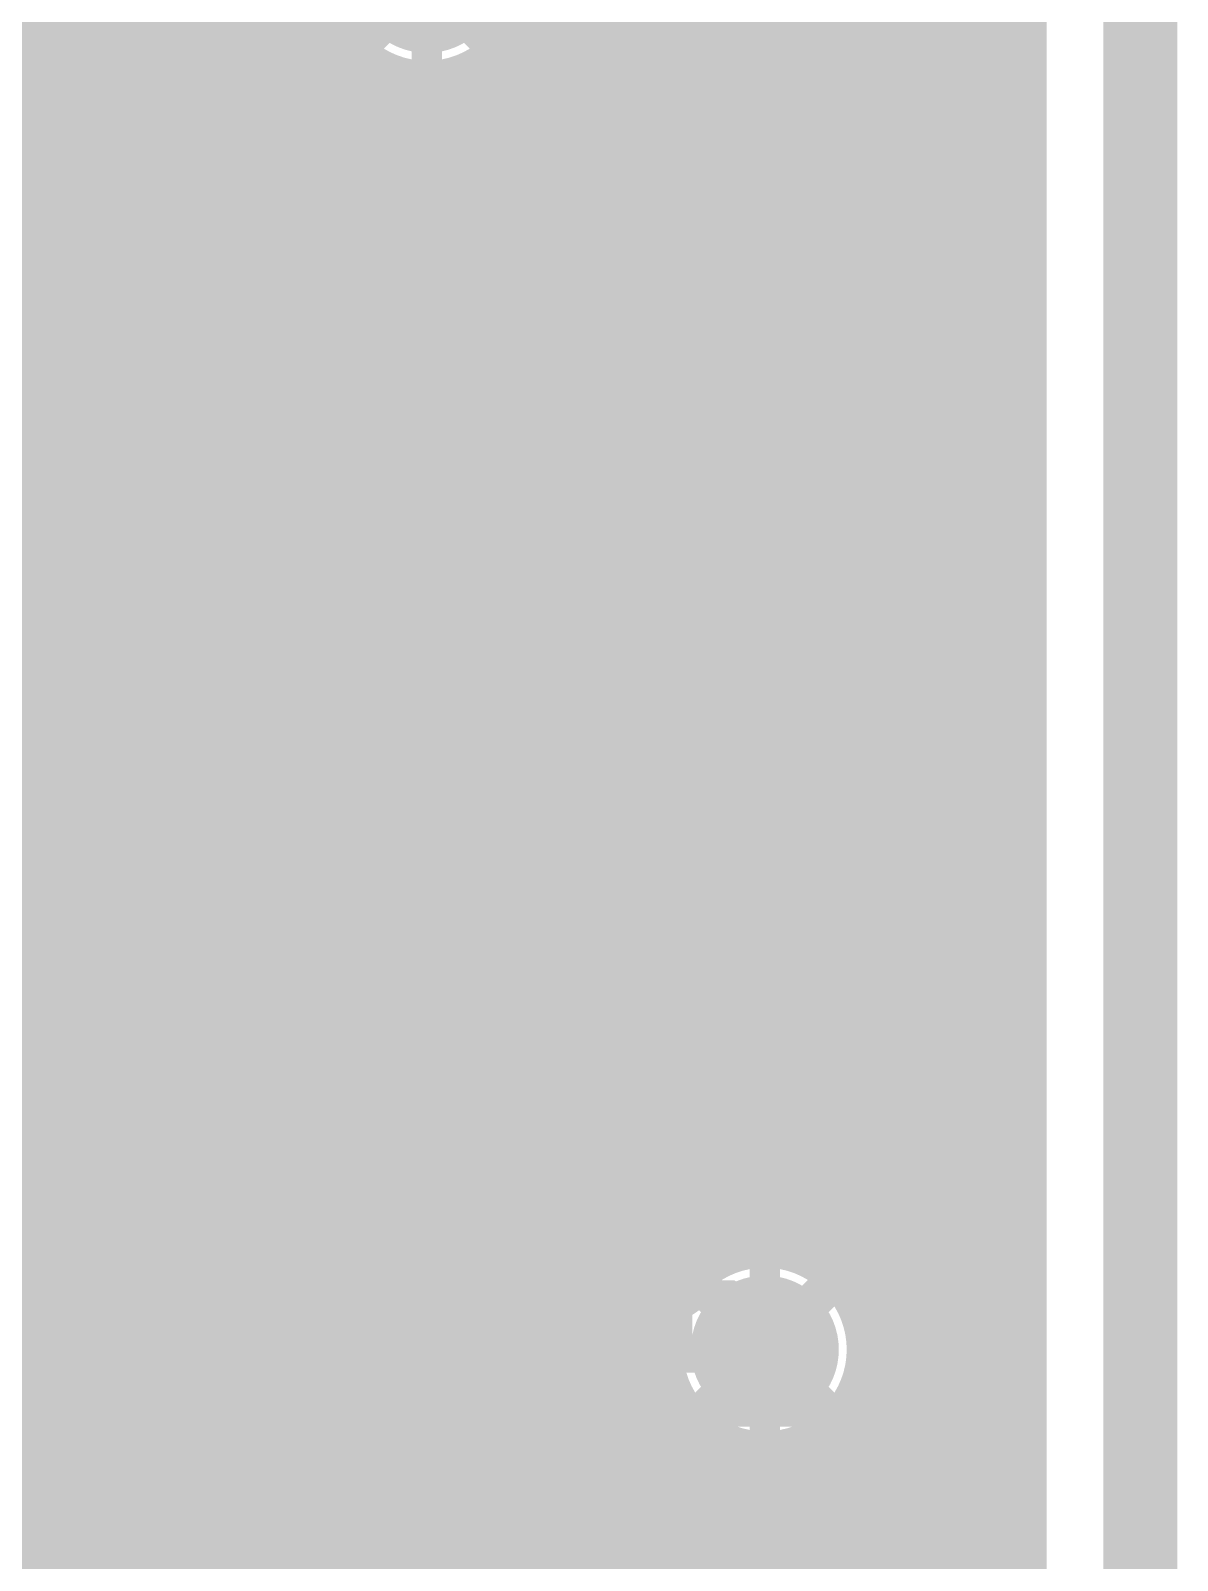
# Model space of a CAD drawing. Extents: x -118 to 4, y -52 to 56.
# Drawn here: x -3.7 to 4.06, y 29.05 to 39.4 of the extents above; entities that cross this region are included whole.
import ezdxf

# ---------------------------------------------------------------- set-up
doc = ezdxf.new("R2010")
doc.units = 0
doc.header["$MEASUREMENT"] = 0
doc.layers.get('0').update_dxf_attribs({"linetype": 'CONTINUOUS'})
for name, color, linetype in [('22-302-0_BOT', 7, 'CONTINUOUS'), ('22-302-0_DRD', 7, 'CONTINUOUS'), ('22-302-0_DRL', 2, 'CONTINUOUS'), ('22-302-0_GND', 1, 'CONTINUOUS'), ('22-302-0_IN1', 3, 'CONTINUOUS'), ('22-302-0_SMT', 10, 'CONTINUOUS'), ('22-302-0_SPT', 9, 'CONTINUOUS'), ('22-302-0_SSB', 12, 'CONTINUOUS'), ('22-302-0_SST', 11, 'CONTINUOUS'), ('22-302-0_TOP', 13, 'CONTINUOUS'), ('THRUHOLE_TAP', 7, 'CONTINUOUS')]:
    doc.layers.add(name, color=color, linetype=linetype)

# ---------------------------------------------------------------- blocks, each defined once
blk = doc.blocks.new('ROUND_50')
at = {"const_width": 0.35052}
blk.add_lwpolyline([(-0.17526, 0, 1), (0.17526, 0, 1)], format="xyb", close=True, dxfattribs=at)
blk = doc.blocks.new('ROUND_107')
at = {"const_width": 0.10033}
blk.add_lwpolyline([(-0.050164, 0, 1), (0.050164, 0, 1)], format="xyb", close=True, dxfattribs=at)
blk = doc.blocks.new('ROUND_93')
at = {"const_width": 0.50038}
blk.add_lwpolyline([(-0.25019, 0, 1), (0.25019, 0, 1)], format="xyb", close=True, dxfattribs=at)
blk = doc.blocks.new('ROUND_95')
at = {"const_width": 0.50038}
blk.add_lwpolyline([(-0.25019, 0, 1), (0.25019, 0, 1)], format="xyb", close=True, dxfattribs=at)
blk = doc.blocks.new('ROUND_58')
at = {"const_width": 0.35052}
blk.add_lwpolyline([(-0.17526, 0, 1), (0.17526, 0, 1)], format="xyb", close=True, dxfattribs=at)
blk = doc.blocks.new('RECTANGLE_2')
blk.add_solid([(0.4826, 0.4064), (0.4826, -0.4064), (-0.4826, 0.4064), (-0.4826, -0.4064)])
blk = doc.blocks.new('ROUND_98')
at = {"const_width": 0.10033}
blk.add_lwpolyline([(-0.050164, 0, 1), (0.050164, 0, 1)], format="xyb", close=True, dxfattribs=at)

msp = doc.modelspace()

# ---------------------------------------------------------------- linework, layer by layer
at = {"layer": '22-302-0_BOT'}
for points, const_width in [([(-1.27, 55.118), (-1.27, 42.418), (-3.429, 40.259), (-3.429, 30.099), (-4.318, 29.21), (-16.129, 29.21), (-16.45158, 29.53258), (-16.45158, 30.5181)], 0.2032), ([(2.286, 55.118), (2.286, 1.66624)], 0.254), ([(2.5146, 54.8894), (2.5146, 1.29794)], 0.254), ([(2.7432, 54.6608), (2.7432, 0.69342)], 0.254), ([(2.794, 54.61), (2.794, 0.44704)], 0.254), ([(0.762, 54.229), (0.762, 46.228), (1.778, 45.212), (1.778, 40.259), (1.27, 39.751), (1.27, 30.48)], 0.2032), ([(-1.8288, 41.28516), (-1.8288, 27.09418)], 0.254), ([(-2.0574, 41.05656), (-2.0574, 27.03576)], 0.254), ([(-2.286, 40.82796), (-2.286, 26.86812)], 0.254), ([(-0.2286, 40.66032), (-0.2286, 20.955)], 0.254), ([(0, 40.66032), (0, 20.955)], 0.254), ([(0.2286, 40.66032), (0.2286, 20.955)], 0.254), ([(0.4572, 40.66032), (0.4572, 20.955)], 0.254), ([(0.6858, 40.66032), (0.6858, 30.82798)], 0.254), ([(-2.5146, 40.59936), (-2.5146, 24.34844)], 0.254), ([(-2.7432, 40.37076), (-2.7432, 24.11984)], 0.254), ([(-2.9718, 40.14216), (-2.9718, 23.89124)], 0.254), ([(-3.0226, 40.09136), (-3.0226, 30.099)], 0.254), ([(2.0574, 39.96436), (2.0574, 20.80768)], 0.254), ([(-61.5823, 19.1262), (-60.7441, 18.288), (-60.706, 18.288), (-57.658, 15.24), (-39.878, 15.24), (-38.481, 16.637), (-25.527, 16.637), (-24.13, 18.034), (-18.796, 18.034), (-17.018, 19.812), (-5.842, 19.812), (-1.016, 24.638), (-1.016, 39.751)], 0.2032), ([(0.8636, 39.751), (0.8636, 31.02356)], 0.254), ([(1.8288, 39.73576), (1.8288, 30.86608)], 0.254), ([(1.6764, 39.58336), (1.6764, 31.02356)], 0.254), ([(-1.64592, 39.497), (-3.0226, 39.497)], 0.254), ([(-1.6002, 39.40302), (-1.6002, 27.07132)], 0.254), ([(0.8636, 39.497), (-0.38608, 39.497)], 0.254), ([(2.794, 39.497), (1.6764, 39.497)], 0.254), ([(-0.4572, 39.36238), (-0.4572, 20.955)], 0.254), ([(-1.49352, 39.2684), (-3.0226, 39.2684)], 0.254), ([(-1.4224, 39.2049), (-1.4224, 26.99512)], 0.254), ([(-0.6096, 39.2049), (-0.6096, 24.638)], 0.254), ([(0.8636, 39.2684), (-0.53594, 39.2684)], 0.254), ([(2.794, 39.2684), (1.6764, 39.2684)], 0.254), ([(-1.4224, 39.0398), (-3.0226, 39.0398)], 0.254), ([(0.8636, 39.0398), (-0.6096, 39.0398)], 0.254), ([(2.794, 39.0398), (1.6764, 39.0398)], 0.254), ([(-1.4224, 38.8112), (-3.0226, 38.8112)], 0.254), ([(0.8636, 38.8112), (-0.6096, 38.8112)], 0.254), ([(2.794, 38.8112), (1.6764, 38.8112)], 0.254), ([(-1.4224, 38.5826), (-3.0226, 38.5826)], 0.254), ([(0.8636, 38.5826), (-0.6096, 38.5826)], 0.254), ([(2.794, 38.5826), (1.6764, 38.5826)], 0.254), ([(-1.4224, 38.354), (-3.0226, 38.354)], 0.254), ([(0.8636, 38.354), (-0.6096, 38.354)], 0.254), ([(2.794, 38.354), (1.6764, 38.354)], 0.254), ([(-1.4224, 38.1254), (-3.0226, 38.1254)], 0.254), ([(0.8636, 38.1254), (-0.6096, 38.1254)], 0.254), ([(2.794, 38.1254), (1.6764, 38.1254)], 0.254), ([(-1.4224, 37.8968), (-3.0226, 37.8968)], 0.254), ([(0.8636, 37.8968), (-0.6096, 37.8968)], 0.254), ([(2.794, 37.8968), (1.6764, 37.8968)], 0.254), ([(-1.4224, 37.6682), (-3.0226, 37.6682)], 0.254), ([(0.8636, 37.6682), (-0.6096, 37.6682)], 0.254), ([(2.794, 37.6682), (1.6764, 37.6682)], 0.254), ([(-1.4224, 37.4396), (-3.0226, 37.4396)], 0.254), ([(0.8636, 37.4396), (-0.6096, 37.4396)], 0.254), ([(2.794, 37.4396), (1.6764, 37.4396)], 0.254), ([(-1.4224, 37.211), (-3.0226, 37.211)], 0.254), ([(0.8636, 37.211), (-0.6096, 37.211)], 0.254), ([(2.794, 37.211), (1.6764, 37.211)], 0.254), ([(-1.4224, 36.9824), (-3.0226, 36.9824)], 0.254), ([(0.8636, 36.9824), (-0.6096, 36.9824)], 0.254), ([(2.794, 36.9824), (1.6764, 36.9824)], 0.254), ([(-1.4224, 36.7538), (-3.0226, 36.7538)], 0.254), ([(0.8636, 36.7538), (-0.6096, 36.7538)], 0.254), ([(2.794, 36.7538), (1.6764, 36.7538)], 0.254), ([(-1.4224, 36.5252), (-3.0226, 36.5252)], 0.254), ([(0.8636, 36.5252), (-0.6096, 36.5252)], 0.254), ([(2.794, 36.5252), (1.6764, 36.5252)], 0.254), ([(-1.4224, 36.2966), (-3.0226, 36.2966)], 0.254), ([(0.8636, 36.2966), (-0.6096, 36.2966)], 0.254), ([(2.794, 36.2966), (1.6764, 36.2966)], 0.254), ([(-1.4224, 36.068), (-3.0226, 36.068)], 0.254), ([(0.8636, 36.068), (-0.6096, 36.068)], 0.254), ([(2.794, 36.068), (1.6764, 36.068)], 0.254), ([(-1.4224, 35.8394), (-3.0226, 35.8394)], 0.254), ([(0.8636, 35.8394), (-0.6096, 35.8394)], 0.254), ([(2.794, 35.8394), (1.6764, 35.8394)], 0.254), ([(-1.4224, 35.6108), (-3.0226, 35.6108)], 0.254), ([(0.8636, 35.6108), (-0.6096, 35.6108)], 0.254), ([(2.794, 35.6108), (1.6764, 35.6108)], 0.254), ([(-1.4224, 35.3822), (-3.0226, 35.3822)], 0.254), ([(0.8636, 35.3822), (-0.6096, 35.3822)], 0.254), ([(2.794, 35.3822), (1.6764, 35.3822)], 0.254), ([(-1.4224, 35.1536), (-3.0226, 35.1536)], 0.254), ([(0.8636, 35.1536), (-0.6096, 35.1536)], 0.254), ([(2.794, 35.1536), (1.6764, 35.1536)], 0.254), ([(-1.4224, 34.925), (-3.0226, 34.925)], 0.254), ([(0.8636, 34.925), (-0.6096, 34.925)], 0.254), ([(2.794, 34.925), (1.6764, 34.925)], 0.254), ([(-1.4224, 34.6964), (-3.0226, 34.6964)], 0.254), ([(0.8636, 34.6964), (-0.6096, 34.6964)], 0.254), ([(2.794, 34.6964), (1.6764, 34.6964)], 0.254), ([(-1.4224, 34.4678), (-3.0226, 34.4678)], 0.254), ([(0.8636, 34.4678), (-0.6096, 34.4678)], 0.254), ([(2.794, 34.4678), (1.6764, 34.4678)], 0.254), ([(-1.4224, 34.2392), (-3.0226, 34.2392)], 0.254), ([(0.8636, 34.2392), (-0.6096, 34.2392)], 0.254), ([(2.794, 34.2392), (1.6764, 34.2392)], 0.254), ([(-1.4224, 34.0106), (-3.0226, 34.0106)], 0.254), ([(0.8636, 34.0106), (-0.6096, 34.0106)], 0.254), ([(2.794, 34.0106), (1.6764, 34.0106)], 0.254), ([(-1.4224, 33.782), (-3.0226, 33.782)], 0.254), ([(0.8636, 33.782), (-0.6096, 33.782)], 0.254), ([(2.794, 33.782), (1.6764, 33.782)], 0.254), ([(-1.4224, 33.5534), (-3.0226, 33.5534)], 0.254), ([(0.8636, 33.5534), (-0.6096, 33.5534)], 0.254), ([(2.794, 33.5534), (1.6764, 33.5534)], 0.254), ([(-1.4224, 33.3248), (-3.0226, 33.3248)], 0.254), ([(0.8636, 33.3248), (-0.6096, 33.3248)], 0.254), ([(2.794, 33.3248), (1.6764, 33.3248)], 0.254), ([(-1.4224, 33.0962), (-3.0226, 33.0962)], 0.254), ([(0.8636, 33.0962), (-0.6096, 33.0962)], 0.254), ([(2.794, 33.0962), (1.6764, 33.0962)], 0.254), ([(-1.4224, 32.8676), (-3.0226, 32.8676)], 0.254), ([(0.8636, 32.8676), (-0.6096, 32.8676)], 0.254), ([(2.794, 32.8676), (1.6764, 32.8676)], 0.254), ([(-1.4224, 32.639), (-3.0226, 32.639)], 0.254), ([(0.8636, 32.639), (-0.6096, 32.639)], 0.254), ([(2.794, 32.639), (1.6764, 32.639)], 0.254), ([(-1.4224, 32.4104), (-3.0226, 32.4104)], 0.254), ([(0.8636, 32.4104), (-0.6096, 32.4104)], 0.254), ([(2.794, 32.4104), (1.6764, 32.4104)], 0.254), ([(-1.4224, 32.1818), (-3.0226, 32.1818)], 0.254), ([(0.8636, 32.1818), (-0.6096, 32.1818)], 0.254), ([(2.794, 32.1818), (1.6764, 32.1818)], 0.254), ([(-1.4224, 31.9532), (-3.0226, 31.9532)], 0.254), ([(0.8636, 31.9532), (-0.6096, 31.9532)], 0.254), ([(2.794, 31.9532), (1.6764, 31.9532)], 0.254), ([(-1.4224, 31.7246), (-3.0226, 31.7246)], 0.254), ([(0.8636, 31.7246), (-0.6096, 31.7246)], 0.254), ([(2.794, 31.7246), (1.6764, 31.7246)], 0.254), ([(-1.4224, 31.496), (-3.0226, 31.496)], 0.254), ([(0.8636, 31.496), (-0.6096, 31.496)], 0.254), ([(2.794, 31.496), (1.6764, 31.496)], 0.254), ([(-1.4224, 31.2674), (-3.0226, 31.2674)], 0.254), ([(0.8636, 31.2674), (-0.6096, 31.2674)], 0.254), ([(2.794, 31.2674), (1.6764, 31.2674)], 0.254), ([(-1.4224, 31.0388), (-3.0226, 31.0388)], 0.254), ([(0.8636, 31.0388), (-0.6096, 31.0388)], 0.254), ([(2.794, 31.0388), (1.6764, 31.0388)], 0.254), ([(-1.4224, 30.8102), (-3.0226, 30.8102)], 0.254), ([(0.67564, 30.8102), (-0.6096, 30.8102)], 0.254), ([(2.794, 30.8102), (1.86436, 30.8102)], 0.254), ([(-1.4224, 30.5816), (-3.0226, 30.5816)], 0.254), ([(0.5969, 30.5816), (-0.6096, 30.5816)], 0.254), ([(2.794, 30.5816), (1.94056, 30.5816)], 0.254), ([(-1.4224, 30.353), (-3.0226, 30.353)], 0.254), ([(0.60198, 30.353), (-0.6096, 30.353)], 0.254), ([(2.794, 30.353), (1.93802, 30.353)], 0.254), ([(-1.4224, 30.1244), (-3.0226, 30.1244)], 0.254), ([(0.69088, 30.1244), (-0.6096, 30.1244)], 0.254), ([(0.6858, 30.13202), (0.6858, 20.955)], 0.254), ([(1.8288, 30.09138), (1.8288, 20.9296)], 0.254), ([(2.794, 30.1244), (1.84912, 30.1244)], 0.254), ([(-1.4224, 29.8958), (-3.07594, 29.8958)], 0.254), ([(0.92202, 29.8958), (-0.6096, 29.8958)], 0.254), ([(0.9144, 29.90088), (0.9144, 20.955)], 0.254), ([(1.6002, 29.88564), (1.6002, 20.955)], 0.254), ([(2.794, 29.8958), (1.61798, 29.8958)], 0.254), ([(-3.14198, 29.81198), (-4.0259, 28.92552)], 0.254), ([(1.143, 29.81198), (1.143, 20.955)], 0.254), ([(1.3716, 29.8069), (1.3716, 20.955)], 0.254), ([(-3.2004, 29.75356), (-3.2004, 23.66264)], 0.254), ([(-1.4224, 29.6672), (-3.28676, 29.6672)], 0.254), ([(2.794, 29.6672), (-0.6096, 29.6672)], 0.254), ([(-3.429, 29.52496), (-3.429, 23.43404)], 0.254), ([(-1.4224, 29.4386), (-3.51536, 29.4386)], 0.254), ([(2.794, 29.4386), (-0.6096, 29.4386)], 0.254), ([(-3.6576, 29.29636), (-3.6576, 23.20544)], 0.254), ([(-1.4224, 29.21), (-3.74396, 29.21)], 0.254), ([(2.794, 29.21), (-0.6096, 29.21)], 0.254), ([(-1.4224, 28.9814), (-3.97256, 28.9814)], 0.254), ([(2.794, 28.9814), (-0.6096, 28.9814)], 0.254)]:
    msp.add_lwpolyline(points, dxfattribs=dict(at, const_width=const_width))
at = {"layer": '22-302-0_BOT', "const_width": 0.254}
for points in [[(-1.69672, 39.751, 0.2370538), (-1.4224, 39.2049)], [(-0.6096, 39.2049, 0.237053), (-0.33528, 39.751)], [(0.8636, 31.02356, 0.2364631), (0.59131, 30.48)], [(1.95072, 30.48, 0.236463), (1.67762, 31.02519)], [(0.58928, 30.48, 0.4142136), (1.27, 29.79928)], [(1.27, 29.79928, 0.4142136), (1.95072, 30.48)], [(-3.14198, 29.81198, 0.1989124), (-3.02309, 30.099)]]:
    msp.add_lwpolyline(points, format="xyb", dxfattribs=at)
at = {"layer": '22-302-0_DRD'}
for points, const_width in [([(3.81, 49.79162), (3.81, -1.81102), (3.81, 54.1909)], 0.50038), ([(3.81, -1.81102), (3.81, 49.79162)], 0.50038), ([(-0.381, 40.386), (-1.651, 39.116)], 0.254), ([(-0.381, 39.116), (-1.651, 40.386)], 0.254), ([(1.905, 31.115), (0.635, 29.845)], 0.254), ([(1.905, 29.845), (0.635, 31.115)], 0.254)]:
    msp.add_lwpolyline(points, dxfattribs=dict(at, const_width=const_width))
at = {"layer": '22-302-0_DRL', "const_width": 0.50038}
for points in [[(3.81, 49.79162), (3.81, -1.81102), (3.81, 54.1909)], [(3.81, -1.81102), (3.81, 49.79162)]]:
    msp.add_lwpolyline(points, dxfattribs=at)
at = {"layer": '22-302-0_GND', "const_width": 0.50038}
for points in [[(3.81, 49.79162), (3.81, -1.81102), (3.81, 54.1909)], [(3.81, -1.81102), (3.81, 49.79162)]]:
    msp.add_lwpolyline(points, dxfattribs=at)
at = {"layer": '22-302-0_IN1', "const_width": 0.254}
for points in [[(1.524, 55.372), (2.921, 53.975), (2.921, 4.064), (-3.81, 4.064), (-3.81, -3.048), (-89.154, -3.048)], [(-3.0988, 55.372), (-3.0988, 27.4447)], [(-2.8702, 55.372), (-2.8702, 27.32278)], [(-2.6416, 55.372), (-2.6416, 26.95702)], [(-2.413, 55.372), (-2.413, 26.6573)], [(-2.1844, 55.372), (-2.1844, 26.95956)], [(-1.9558, 55.372), (-1.9558, 27.07132)], [(2.159, 54.737), (2.159, 4.064)], [(-1.7272, 54.61508), (-1.7272, 27.09418)], [(2.3876, 54.5084), (2.3876, 4.064)], [(2.6162, 54.2798), (2.6162, 4.064)], [(2.8448, 54.0512), (2.8448, 4.064)], [(-0.127, 47.64532), (-0.127, 19.71802)], [(0.1016, 47.64532), (0.1016, 19.72056)], [(0.3302, 47.64532), (0.3302, 19.64436)], [(0.5588, 47.64532), (0.5588, 19.43608)], [(0.7874, 47.64532), (0.7874, 30.95752)], [(1.016, 47.64532), (1.016, 31.10992)], [(1.2446, 47.64532), (1.2446, 31.15818)], [(1.4732, 47.64532), (1.4732, 31.1277)], [(1.7018, 47.64532), (1.7018, 31.00578)], [(1.9304, 47.64532), (1.9304, 30.64002)], [(-3.3274, 44.36364), (-3.3274, 27.47518)], [(-3.556, 44.0944), (-3.556, 27.42692)], [(-3.7846, 43.9293), (-3.7846, 27.27452)], [(-0.3556, 39.58844), (-0.3556, 19.62912)], [(-1.63576, 39.4716), (-10.93724, 39.4716)], [(2.921, 39.4716), (-0.39624, 39.4716)], [(-1.46812, 39.243), (-11.10488, 39.243)], [(-1.4986, 39.27094), (-1.4986, 27.03576)], [(-0.5842, 39.22522), (-0.5842, 19.39798)], [(2.921, 39.243), (-0.56388, 39.243)], [(-1.27, 39.12108), (-1.27, 26.86812)], [(-0.8128, 39.10076), (-0.8128, 4.064)], [(2.921, 39.0144), (-18.64106, 39.0144)], [(-1.0414, 39.07028), (-1.0414, 4.064)], [(2.921, 38.7858), (-18.62836, 38.7858)], [(2.921, 38.5572), (-18.69694, 38.5572)], [(2.921, 38.3286), (-17.73174, 38.3286)], [(2.921, 38.1), (-6.99516, 38.1)], [(2.921, 37.8714), (-6.6929, 37.8714)], [(2.921, 37.6428), (-6.58114, 37.6428)], [(2.921, 37.4142), (-6.56082, 37.4142)], [(2.921, 37.1856), (-6.61924, 37.1856)], [(2.921, 36.957), (-6.78688, 36.957)], [(2.921, 36.7284), (-16.22806, 36.7284)], [(2.921, 36.4998), (-16.21536, 36.4998)], [(2.921, 36.2712), (-16.28394, 36.2712)], [(2.921, 36.0426), (-16.46936, 36.0426)], [(2.921, 35.814), (-15.67688, 35.814)], [(2.921, 35.5854), (-15.50924, 35.5854)], [(2.921, 35.3568), (-15.45082, 35.3568)], [(2.921, 35.1282), (-15.47114, 35.1282)], [(2.921, 34.8996), (-15.5829, 34.8996)], [(2.921, 34.671), (-15.88516, 34.671)], [(2.921, 34.4424), (-48.84674, 34.4424)], [(2.921, 34.2138), (-18.28038, 34.2138)], [(2.921, 33.9852), (-18.07464, 33.9852)], [(2.921, 33.7566), (-17.9959, 33.7566)], [(2.921, 33.528), (-18.00098, 33.528)], [(2.921, 33.2994), (-18.08988, 33.2994)], [(2.921, 33.0708), (-18.32102, 33.0708)], [(2.921, 32.8422), (-19.59102, 32.8422)], [(2.921, 32.6136), (-19.35988, 32.6136)], [(2.921, 32.385), (-19.27098, 32.385)], [(2.921, 32.1564), (-19.2659, 32.1564)], [(2.921, 31.9278), (-19.34464, 31.9278)], [(2.921, 31.6992), (-19.55038, 31.6992)], [(2.921, 31.4706), (-24.97328, 31.4706)], [(2.921, 31.242), (-25.02408, 31.242)], [(0.84836, 31.0134), (-25.17394, 31.0134)], [(2.921, 31.0134), (1.69164, 31.0134)], [(0.66294, 30.7848), (-54.17312, 30.7848)], [(2.921, 30.7848), (1.87706, 30.7848)], [(0.59436, 30.5562), (-54.07406, 30.5562)], [(2.921, 30.5562), (1.94564, 30.5562)], [(0.60706, 30.3276), (-54.06136, 30.3276)], [(1.9304, 30.31744), (1.9304, 4.064)], [(2.921, 30.3276), (1.93294, 30.3276)], [(0.70612, 30.099), (-54.12994, 30.099)], [(2.921, 30.099), (1.83388, 30.099)], [(0.7874, 29.99994), (0.7874, 4.064)], [(1.7018, 29.95422), (1.7018, 4.064)], [(0.96774, 29.8704), (-54.31536, 29.8704)], [(1.016, 29.85008), (1.016, 4.064)], [(1.2446, 29.79928), (1.2446, 4.064)], [(1.4732, 29.82976), (1.4732, 4.064)], [(2.921, 29.8704), (1.56972, 29.8704)], [(2.921, 29.6418), (-61.06922, 29.6418)], [(2.921, 29.4132), (-22.89302, 29.4132)], [(2.921, 29.1846), (-22.66188, 29.1846)], [(2.921, 28.956), (-22.57298, 28.956)]]:
    msp.add_lwpolyline(points, dxfattribs=at)
for points in [[(-1.69672, 39.751, 0.4142136), (-1.016, 39.07028)], [(-1.016, 39.07028, 0.4142136), (-0.33528, 39.751)], [(1.27, 31.16072, 0.4142136), (0.58928, 30.48)], [(1.95072, 30.48, 0.4142136), (1.27, 31.16072)], [(0.58928, 30.48, 0.4142136), (1.27, 29.79928)], [(1.27, 29.79928, 0.4142136), (1.95072, 30.48)]]:
    msp.add_lwpolyline(points, format="xyb", dxfattribs=at)
at = {"layer": '22-302-0_SSB', "const_width": 0.1524}
msp.add_lwpolyline([(-4.01574, 38.28542), (-3.60172, 38.28542), (-3.60172, 39.30142)], dxfattribs=at)
at = {"layer": '22-302-0_SST'}
for points, const_width in [([(0.889, 38.862), (-16.129, 38.862)], 0.254), ([(0.889, 38.8366), (-16.129, 38.8366)], 0.254), ([(-3.683, 38.862), (-3.683, 36.449)], 0.254), ([(-3.4544, 38.862), (-3.4544, 36.449)], 0.254), ([(-3.2258, 38.862), (-3.2258, 36.449)], 0.254), ([(-2.9972, 38.862), (-2.9972, 36.449)], 0.254), ([(-2.7686, 38.862), (-2.7686, 36.449)], 0.254), ([(-2.54, 38.862), (-2.54, 36.449)], 0.254), ([(-2.3114, 38.862), (-2.3114, 36.449)], 0.254), ([(-2.0828, 38.862), (-2.0828, 36.449)], 0.254), ([(-1.8542, 38.862), (-1.8542, 36.449)], 0.254), ([(-1.6256, 38.862), (-1.6256, 36.449)], 0.254), ([(-1.397, 38.862), (-1.397, 36.449)], 0.254), ([(-1.1684, 38.862), (-1.1684, 36.449)], 0.254), ([(-0.9398, 38.862), (-0.9398, 36.449)], 0.254), ([(-0.7112, 38.862), (-0.7112, 36.449)], 0.254), ([(-0.4826, 38.862), (-0.4826, 36.449)], 0.254), ([(-0.254, 38.862), (-0.254, 36.449)], 0.254), ([(-0.0254, 38.862), (-0.0254, 36.449)], 0.254), ([(0.2032, 38.862), (0.2032, 36.449)], 0.254), ([(0.4318, 38.862), (0.4318, 36.449)], 0.254), ([(0.6604, 38.862), (0.6604, 36.449)], 0.254), ([(0.889, 38.862), (0.889, 36.449)], 0.254), ([(0.889, 38.608), (-16.129, 38.608)], 0.254), ([(0.889, 38.3794), (-16.129, 38.3794)], 0.254), ([(0.889, 38.1508), (-16.129, 38.1508)], 0.254), ([(0.889, 37.9222), (-16.129, 37.9222)], 0.254), ([(0.889, 37.6936), (-16.129, 37.6936)], 0.254), ([(0.889, 37.465), (-16.129, 37.465)], 0.254), ([(0.889, 37.2364), (-16.129, 37.2364)], 0.254), ([(0.889, 37.0078), (-16.129, 37.0078)], 0.254), ([(0.889, 36.7792), (-16.129, 36.7792)], 0.254), ([(0.889, 36.5506), (-16.129, 36.5506)], 0.254), ([(0.889, 36.449), (-16.129, 36.449)], 0.254), ([(0.889, 35.941), (-16.129, 35.941), (-16.129, 33.528)], 0.254), ([(0.889, 35.9156), (-16.129, 35.9156)], 0.254), ([(-3.683, 35.941), (-3.683, 33.528)], 0.254), ([(-3.4544, 35.941), (-3.4544, 33.528)], 0.254), ([(-3.2258, 35.941), (-3.2258, 33.528)], 0.254), ([(-2.9972, 35.941), (-2.9972, 33.528)], 0.254), ([(-2.7686, 35.941), (-2.7686, 33.528)], 0.254), ([(-2.54, 35.941), (-2.54, 33.528)], 0.254), ([(-2.3114, 35.941), (-2.3114, 33.528)], 0.254), ([(-2.0828, 35.941), (-2.0828, 33.528)], 0.254), ([(-1.8542, 35.941), (-1.8542, 33.528)], 0.254), ([(-1.6256, 35.941), (-1.6256, 33.528)], 0.254), ([(-1.397, 35.941), (-1.397, 33.528)], 0.254), ([(-1.1684, 35.941), (-1.1684, 33.528)], 0.254), ([(-0.9398, 35.941), (-0.9398, 33.528)], 0.254), ([(-0.7112, 35.941), (-0.7112, 33.528)], 0.254), ([(-0.4826, 35.941), (-0.4826, 33.528)], 0.254), ([(-0.254, 35.941), (-0.254, 33.528)], 0.254), ([(-0.0254, 35.941), (-0.0254, 33.528)], 0.254), ([(0.2032, 35.941), (0.2032, 33.528)], 0.254), ([(0.4318, 35.941), (0.4318, 33.528)], 0.254), ([(0.6604, 35.941), (0.6604, 33.528)], 0.254), ([(0.889, 35.941), (0.889, 33.528)], 0.254), ([(0.889, 35.687), (-16.129, 35.687)], 0.254), ([(0.889, 35.4584), (-16.129, 35.4584)], 0.254), ([(0.889, 35.2298), (-16.129, 35.2298)], 0.254), ([(0.889, 35.0012), (-16.129, 35.0012)], 0.254), ([(0.889, 34.7726), (-16.129, 34.7726)], 0.254), ([(0.889, 34.544), (-16.129, 34.544)], 0.254), ([(0.889, 34.3154), (-16.129, 34.3154)], 0.254), ([(0.889, 34.0868), (-16.129, 34.0868)], 0.254), ([(0.889, 33.8582), (-16.129, 33.8582)], 0.254), ([(0.889, 33.6296), (-16.129, 33.6296)], 0.254), ([(0.889, 33.528), (-16.129, 33.528)], 0.254), ([(-2.5654, 32.16148), (-2.5654, 32.51708), (-2.39776, 32.5755), (-2.22758, 32.5755), (-2.0574, 32.51708), (-2.0574, 32.16148), (-2.22758, 32.10306), (-2.39776, 32.10306), (-3.0734, 32.33928)], 0.1524), ([(1.21158, 32.36976), (1.0414, 32.43072), (0.87376, 32.43072), (0.70358, 32.36976), (0.70358, 32.01416), (0.87376, 31.95574), (1.0414, 31.95574), (1.21158, 32.01416), (1.21158, 32.36976), (1.38176, 32.43072), (1.5494, 32.43072), (1.71958, 32.36976), (1.71958, 32.01416), (1.5494, 31.95574), (1.38176, 31.95574), (1.21158, 32.01416)], 0.1524), ([(-2.0574, 31.7373), (-2.0574, 31.26486), (-2.73558, 31.7373), (-2.90576, 31.7373), (-3.0734, 31.67888), (-3.0734, 31.32328), (-2.90576, 31.26486)], 0.1524), ([(1.71958, 31.59252), (1.71958, 31.35376)], 0.1524), ([(1.71958, 31.47314), (0.70358, 31.47314), (0.87376, 31.35376)], 0.1524), ([(-2.5654, 30.42666), (-2.5654, 30.78226), (-2.73558, 30.8991), (-2.90576, 30.8991), (-3.0734, 30.78226), (-3.0734, 30.42666), (-2.0574, 30.42666)], 0.1524), ([(-2.5654, 30.7213), (-2.0574, 30.8991)], 0.1524), ([(1.21158, 30.39872), (1.21158, 30.75432), (1.0414, 30.87116), (0.87376, 30.87116), (0.70358, 30.75432), (0.70358, 30.39872), (1.71958, 30.39872)], 0.1524), ([(1.21158, 30.69336), (1.71958, 30.87116)], 0.1524), ([(-3.81, 26.797), (-5.08, 26.797), (-5.334, 27.051), (-5.334, 30.353), (-3.556, 30.353), (-3.556, 27.051), (-3.81, 26.797)], 0.1524), ([(-1.7145, 27.1145), (-1.7145, 30.0355), (-3.3528, 30.0355), (-3.3528, 27.1145), (-1.7145, 27.1145)], 0.1524), ([(0.4445, 30.0355), (0.4445, 27.1145), (2.0828, 27.1145), (2.0828, 30.0355), (0.4445, 30.0355)], 0.1524)]:
    msp.add_lwpolyline(points, dxfattribs=dict(at, const_width=const_width))
at = {"layer": '22-302-0_TOP'}
for points, const_width in [([(1.524, 55.499), (3.048, 53.975), (3.048, 20.447)], 0.254), ([(1.6002, 55.4228), (1.6002, 31.1277)], 0.254), ([(1.8288, 55.1942), (1.8288, 30.94482)], 0.254), ([(2.0574, 54.9656), (2.0574, 30.06852)], 0.254), ([(2.286, 54.737), (2.286, 20.447)], 0.254), ([(2.5146, 54.5084), (2.5146, 20.447)], 0.254), ([(2.7432, 54.2798), (2.7432, 20.447)], 0.254), ([(2.9718, 54.0512), (2.9718, 20.447)], 0.254), ([(1.3716, 53.83276), (1.3716, 31.19882)], 0.254), ([(-0.2286, 53.75148), (-0.2286, 29.6291)], 0.254), ([(0, 53.75148), (0, 29.68752)], 0.254), ([(0.2286, 53.73624), (0.2286, 29.68752)], 0.254), ([(1.143, 53.60924), (1.143, 31.19374)], 0.254), ([(0.4572, 53.5686), (0.4572, 30.06852)], 0.254), ([(0.6858, 53.5051), (0.6858, 30.9118)], 0.254), ([(0.9144, 53.5178), (0.9144, 31.11246)], 0.254), ([(3.048, 39.4208), (-0.3683, 39.4208)], 0.254), ([(-1.5621, 39.27348), (-11.0109, 39.27348)], 0.254), ([(-3.6576, 39.27348), (-3.6576, 30.48)], 0.254), ([(-3.429, 39.27348), (-3.429, 29.81452)], 0.254), ([(-3.2004, 39.27348), (-3.2004, 30.06852)], 0.254), ([(-2.9718, 39.27348), (-2.9718, 30.06852)], 0.254), ([(-2.7432, 39.27348), (-2.7432, 30.06852)], 0.254), ([(-2.5146, 39.27348), (-2.5146, 30.06852)], 0.254), ([(-2.286, 39.27348), (-2.286, 30.06852)], 0.254), ([(-2.0574, 39.27348), (-2.0574, 30.06852)], 0.254), ([(-1.8288, 39.27348), (-1.8288, 30.06852)], 0.254), ([(-1.6002, 39.27348), (-1.6002, 29.05252)], 0.254), ([(-0.4572, 39.28618), (-0.4572, 29.42844)], 0.254), ([(-1.48082, 39.1922), (-11.09218, 39.1922)], 0.254), ([(-1.3716, 39.116), (-1.3716, 29.05252)], 0.254), ([(-0.6858, 39.1033), (-0.6858, 29.19984)], 0.254), ([(3.048, 39.1922), (-0.55118, 39.1922)], 0.254), ([(-1.143, 39.03472), (-1.143, 29.05252)], 0.254), ([(-0.9144, 39.03218), (-0.9144, 29.05252)], 0.254), ([(3.048, 38.9636), (-14.12748, 38.9636)], 0.254), ([(3.048, 38.735), (-14.12748, 38.735)], 0.254), ([(3.048, 38.5064), (-14.12748, 38.5064)], 0.254), ([(3.048, 38.2778), (-14.12748, 38.2778)], 0.254), ([(3.048, 38.0492), (-6.8072, 38.0492)], 0.254), ([(3.048, 37.8206), (-6.604, 37.8206)], 0.254), ([(3.048, 37.592), (-6.52272, 37.592)], 0.254), ([(3.048, 37.3634), (-6.52018, 37.3634)], 0.254), ([(3.048, 37.1348), (-6.5913, 37.1348)], 0.254), ([(3.048, 36.9062), (-6.77418, 36.9062)], 0.254), ([(3.048, 36.6776), (-14.12748, 36.6776)], 0.254), ([(3.048, 36.449), (-14.12748, 36.449)], 0.254), ([(3.048, 36.2204), (-14.12748, 36.2204)], 0.254), ([(3.048, 35.9918), (-14.12748, 35.9918)], 0.254), ([(3.048, 35.7632), (-14.12748, 35.7632)], 0.254), ([(3.048, 35.5346), (-14.12748, 35.5346)], 0.254), ([(3.048, 35.306), (-14.12748, 35.306)], 0.254), ([(3.048, 35.0774), (-14.12748, 35.0774)], 0.254), ([(3.048, 34.8488), (-14.12748, 34.8488)], 0.254), ([(3.048, 34.6202), (-14.12748, 34.6202)], 0.254), ([(3.048, 34.3916), (-14.12748, 34.3916)], 0.254), ([(3.048, 34.163), (-14.12748, 34.163)], 0.254), ([(3.048, 33.9344), (-14.13764, 33.9344)], 0.254), ([(3.048, 33.7058), (-14.25956, 33.7058)], 0.254), ([(3.048, 33.4772), (-14.48816, 33.4772)], 0.254), ([(3.048, 33.2486), (-14.71676, 33.2486)], 0.254), ([(3.048, 33.02), (-14.94536, 33.02)], 0.254), ([(3.048, 32.7914), (-15.17396, 32.7914)], 0.254), ([(3.048, 32.5628), (-15.40256, 32.5628)], 0.254), ([(3.048, 32.3342), (-15.63116, 32.3342)], 0.254), ([(3.048, 32.1056), (-15.85976, 32.1056)], 0.254), ([(3.048, 31.877), (-16.09344, 31.877)], 0.254), ([(3.048, 31.6484), (-19.54276, 31.6484)], 0.254), ([(3.048, 31.4198), (-22.00656, 31.4198)], 0.254), ([(1.12268, 31.1912), (-22.23516, 31.1912)], 0.254), ([(3.048, 31.1912), (1.41732, 31.1912)], 0.254), ([(0.72644, 30.9626), (-22.46376, 30.9626)], 0.254), ([(3.048, 30.9626), (1.81356, 30.9626)], 0.254), ([(0.58928, 30.734), (-22.69236, 30.734)], 0.254), ([(3.048, 30.734), (1.95072, 30.734)], 0.254), ([(0.54356, 30.5054), (-22.92096, 30.5054)], 0.254), ([(3.048, 30.5054), (1.99644, 30.5054)], 0.254), ([(-3.43154, 30.48), (-5.45846, 30.48)], 0.254), ([(-3.43154, 30.48), (-3.43154, 29.81452)], 0.254), ([(1.27, 30.48), (1.27, 29.2862)], 0.2032), ([(0.5715, 30.2768), (-3.43154, 30.2768)], 0.254), ([(3.048, 30.2768), (1.96596, 30.2768)], 0.254), ([(-3.39852, 30.0482), (-3.43154, 30.0482)], 0.254), ([(-1.68148, 30.06852), (-3.39852, 30.06852)], 0.254), ([(-3.39852, 30.06852), (-3.39852, 29.81452)], 0.254), ([(-1.68148, 30.06852), (-1.68148, 29.05252)], 0.254), ([(0.41148, 30.0482), (-1.68148, 30.0482)], 0.254), ([(0.67056, 30.06852), (0.41148, 30.06852)], 0.254), ([(0.41148, 30.06852), (0.41148, 29.68752)], 0.254), ([(2.12852, 30.06852), (1.86944, 30.06852)], 0.254), ([(2.12852, 30.06852), (2.12852, 28.64612)], 0.254), ([(3.048, 30.0482), (2.12852, 30.0482)], 0.254), ([(-3.39852, 29.8196), (-3.43154, 29.8196)], 0.254), ([(-3.39852, 29.81452), (-3.43154, 29.81452)], 0.254), ([(0.41148, 29.8196), (-1.68148, 29.8196)], 0.254), ([(3.048, 29.8196), (2.12852, 29.8196)], 0.254), ([(0.41148, 29.68752), (0, 29.68752)], 0.254), ([(-2.54, 29.2862), (-4.2672, 29.2862), (-4.445, 29.464), (-4.445, 29.591)], 0.3048), ([(-0.28956, 29.591), (-1.68148, 29.591)], 0.254), ([(3.048, 29.591), (2.12852, 29.591)], 0.254), ([(-0.33782, 29.54782), (-0.83312, 29.05252)], 0.254), ([(-0.52324, 29.3624), (-1.68148, 29.3624)], 0.254), ([(3.048, 29.3624), (2.12852, 29.3624)], 0.254), ([(-23.241, 28.829), (-18.542, 28.829), (-18.288, 28.575), (-0.635, 28.575), (0, 29.21), (1.1938, 29.21), (1.27, 29.2862)], 0.2032), ([(-0.75184, 29.1338), (-1.68148, 29.1338)], 0.254), ([(3.048, 29.1338), (2.12852, 29.1338)], 0.254), ([(-0.83312, 29.05252), (-1.68148, 29.05252)], 0.254)]:
    msp.add_lwpolyline(points, dxfattribs=dict(at, const_width=const_width))
at = {"layer": '22-302-0_TOP', "const_width": 0.254}
for points in [[(-1.016, 39.02456, 0.4142136), (-0.28956, 39.751)], [(-1.5621, 39.27348, 0.2163581), (-1.016, 39.02557)], [(1.27, 31.20644, 0.4142136), (0.54356, 30.48)], [(1.99644, 30.48, 0.4142136), (1.27, 31.20644)], [(0.54356, 30.48, 0.151536), (0.67108, 30.06888)], [(1.86944, 30.06852, 0.1515361), (1.99708, 30.48)], [(0, 29.68752, 0.1989124), (-0.33766, 29.54766)], [(0, 29.68752, 0.1989124), (-0.33766, 29.54766)]]:
    msp.add_lwpolyline(points, format="xyb", dxfattribs=at)

# ---------------------------------------------------------------- block references
at = {"layer": '22-302-0_BOT'}
for p in [(-1.016, 39.751), (1.27, 30.48)]:
    msp.add_blockref('ROUND_50', p, dxfattribs=at)
at = {"layer": '22-302-0_DRL'}
msp.add_blockref('ROUND_107', (1.27, 30.48), dxfattribs=at)
at = {"layer": '22-302-0_GND'}
for name, p in [('ROUND_95', (-1.016, 39.751)), ('ROUND_93', (1.27, 30.48))]:
    msp.add_blockref(name, p, dxfattribs=at)
at = {"layer": '22-302-0_IN1'}
for name, p in [('ROUND_50', (-1.016, 39.751)), ('ROUND_58', (1.27, 30.48))]:
    msp.add_blockref(name, p, dxfattribs=at)
at = {"layer": '22-302-0_SMT'}
for p in [(-2.54, 29.2862), (1.27, 29.2862)]:
    msp.add_blockref('RECTANGLE_2', p, dxfattribs=at)
at = {"layer": '22-302-0_SPT'}
for p in [(-2.54, 29.2862), (1.27, 29.2862)]:
    msp.add_blockref('RECTANGLE_2', p, dxfattribs=at)
at = {"layer": '22-302-0_TOP'}
for name, p in [('ROUND_50', (-1.016, 39.751)), ('ROUND_50', (1.27, 30.48)), ('RECTANGLE_2', (-2.54, 29.2862)), ('RECTANGLE_2', (1.27, 29.2862))]:
    msp.add_blockref(name, p, dxfattribs=at)
at = {"layer": 'THRUHOLE_TAP'}
msp.add_blockref('ROUND_98', (1.27, 30.48), dxfattribs=at)

doc.saveas('drawing.dxf')
